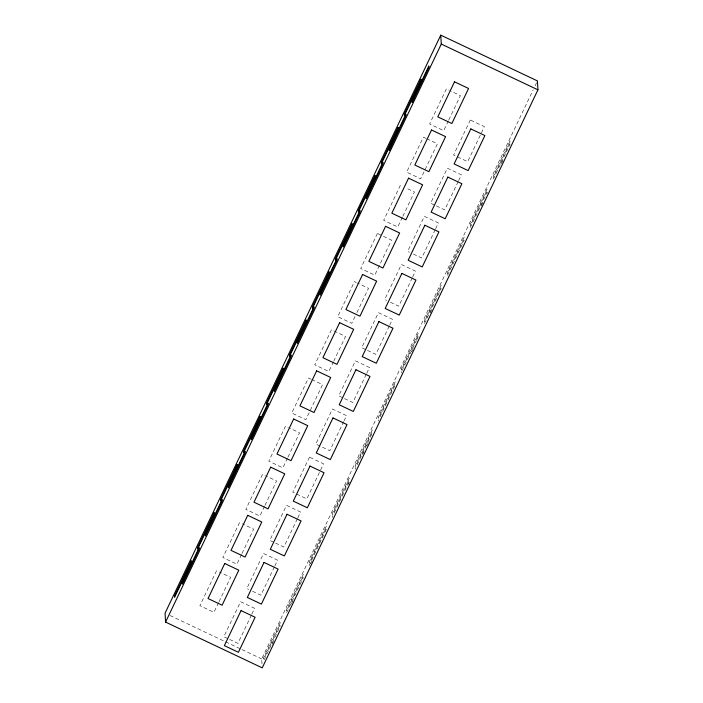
<?xml version="1.0" encoding="UTF-8"?>
<svg xmlns="http://www.w3.org/2000/svg" width="703" height="703" viewBox="0 0 703 703"><rect width="100%" height="100%" fill="white"/><g stroke="black" fill="none" stroke-linecap="round" stroke-linejoin="round"><path stroke-width="0.53" stroke-dasharray="3.52 2.64" d="M218.58 602.603L213.94 612.339L199.88 605.678L216.586 570.651L218.466 571.539M219.046 601.636L230.646 577.304L219.398 571.978M241.551 554.439L236.911 564.166L222.851 557.514L239.565 522.478L241.437 523.366M242.017 553.463L253.625 529.139L242.377 523.814M264.53 506.265L259.89 516.002L245.83 509.341L262.535 474.314L265.347 475.641M264.996 505.29L276.595 480.966L266.288 476.089M287.509 458.101L282.861 467.829L268.801 461.177L285.515 426.141L288.327 427.477M287.966 457.126L299.575 432.793L289.267 427.916M333.459 361.764L328.811 371.492L314.759 364.839L331.464 329.804L345.524 336.456L333.916 360.788M355.041 316.508L351.79 323.318L337.73 316.666L354.444 281.631L356.316 282.518M356.896 312.615L368.504 288.292L357.256 282.966M402.38 217.253L397.74 226.981L383.68 220.329L400.394 185.293L402.265 186.181M402.845 216.278L414.454 191.954L406.018 187.956M448.329 120.916L443.69 130.644L429.63 123.992L446.343 88.956L449.155 90.292M448.795 119.941L460.403 95.617L450.096 90.731M251.375 615.143L237.913 643.368L229.477 639.37M251.832 614.176L254.618 608.332L240.558 601.68L223.853 636.707L228.537 638.93M274.346 566.978L260.883 595.195L252.447 591.205M274.811 566.003L277.597 560.168L263.537 553.507L246.832 588.543L248.704 589.43M297.325 518.805L283.863 547.031L275.427 543.032M297.791 517.839L300.568 511.995L286.516 505.343L269.803 540.37L274.486 542.593M343.741 421.501L329.812 450.693L315.752 444.032L332.466 409.005L346.526 415.658L344.206 420.526M366.245 374.304L352.792 402.52L344.356 398.531M366.711 373.328L369.497 367.493L355.437 360.832L338.732 395.868L343.416 398.083M389.225 326.13L375.762 354.356L367.326 350.358M389.69 325.155L392.476 319.32L378.416 312.668L361.702 347.695L366.395 349.918M412.204 277.966L398.742 306.183L390.306 302.193M412.661 276.991L415.447 271.147L401.387 264.495L384.682 299.531L386.553 300.418M435.175 229.793L421.712 258.019L413.276 254.02M435.64 228.818L438.426 222.983L424.366 216.331L407.652 251.358L409.533 252.245M458.154 181.629L444.691 209.846L436.255 205.856M458.611 180.653L461.396 174.81L447.345 168.158L430.631 203.193L435.315 205.408M261.999 663.887L261.718 658.931L533.182 89.808M535.071 85.854L536.951 81.891M264.152 659.722L280.4 625.67M286.666 612.533L296.877 591.118M297.343 590.151L303.38 577.497M326.35 529.333L309.645 564.36L309.715 565.66M348.864 482.135L332.616 516.195L332.695 517.487M371.843 433.962L355.595 468.022L355.665 469.323M379.963 416.932L395.279 384.822M402.011 370.709L416.396 340.542M416.861 339.575L418.25 336.649M424.524 323.512L441.229 288.485M447.495 275.348L464.208 240.312M493.444 179.01L505.975 152.736M506.441 151.76L510.158 143.974M272.123 644.484L273.511 641.558M291.385 604.097L292.773 601.179M310.647 563.709L312.035 560.792M348.468 484.402L349.4 482.46M362.625 454.727L364.022 451.801M366.808 445.966L368.196 443.048M411.826 351.57L413.223 348.653M430.166 313.134L431.554 310.216M481.221 206.093L483.541 201.225M501.406 163.764L502.803 160.846M426.176 138.456L423.364 137.129L406.659 172.156L420.719 178.817L437.424 143.781L427.116 138.904M311.297 379.304L308.494 377.977L291.78 413.004L305.84 419.656L322.545 384.629L312.237 379.752M170.003 615.512L241.015 649.124M241.999 649.598L261.718 658.931M487.249 193.439L487.179 192.147L470.474 227.174L470.544 228.475M401.545 371.685L401.615 372.985M378.566 419.849L378.645 421.15M377.414 233.466L360.709 268.502L374.769 275.154L391.474 240.118L377.414 233.466M309.487 457.17L292.782 492.205L306.842 498.858L323.547 463.831L309.487 457.17M470.316 119.993L453.611 155.02L467.662 161.672L484.376 126.645L470.316 119.993M280.233 622.744L263.528 657.78L263.599 659.08L280.312 624.044L280.233 622.744M303.213 574.579L286.499 609.615L286.578 610.907L303.283 575.88L303.213 574.579M326.183 526.406L309.478 561.442L309.548 562.743L326.262 527.707L326.183 526.406M349.163 478.242L332.449 513.269L332.528 514.57L349.233 479.534L349.163 478.242M372.142 430.069L355.428 465.105L355.498 466.397L372.212 431.37L372.142 430.069M395.112 381.905L378.407 416.932L378.478 418.232L395.183 383.197L395.112 381.905M418.092 333.732L401.378 368.767L401.457 370.059L418.162 335.032L418.092 333.732M441.062 285.567L424.357 320.594L424.427 321.895L441.141 286.859L441.062 285.567M464.042 237.394L447.328 272.43L447.407 273.722L464.112 238.695L464.042 237.394M487.012 189.23L470.307 224.257L470.377 225.558L487.091 190.522L487.012 189.23M509.991 141.057L493.278 176.093L493.357 177.384L510.062 142.358L509.991 141.057"/><path stroke-width="1.05" d="M440.772 35.15L165.064 613.174L165.574 622.093L262.228 667.85L537.936 89.826L537.426 80.907L440.772 35.15L441.282 44.069L165.574 622.093M441.282 44.069L537.936 89.826M191.242 560.941L174.529 595.968L174.608 597.269L191.313 562.233L191.242 560.941M214.213 512.768L197.508 547.804L197.578 549.096L214.292 514.069L214.213 512.768M237.192 464.604L220.478 499.631L220.557 500.931L237.263 465.896L237.192 464.604M260.163 416.431L243.458 451.467L243.528 452.758L260.242 417.731L260.163 416.431M283.142 368.258L266.428 403.294L266.507 404.594L283.212 369.558L283.142 368.258M306.113 320.093L289.408 355.12L289.478 356.421L306.192 321.394L306.113 320.093M329.092 271.92L312.387 306.956L312.457 308.257L329.162 273.221L329.092 271.92M352.071 223.756L335.357 258.783L335.428 260.084L352.141 225.048L352.071 223.756M375.042 175.583L358.337 210.619L358.407 211.911L375.112 176.884L375.042 175.583M398.021 127.419L381.307 162.446L381.386 163.746L398.091 128.711L398.021 127.419M420.992 79.246L404.287 114.281L404.357 115.573L421.071 80.546L420.992 79.246M199.063 547.804L182.349 582.831L182.429 584.131L199.134 549.096L199.063 547.804M222.043 499.631L205.329 534.667L205.399 535.958L222.113 500.931L222.043 499.631M245.013 451.458L228.308 486.494L228.378 487.794L245.083 452.758L245.013 451.458M267.992 403.294L251.279 438.329L251.358 439.621L268.063 404.594L267.992 403.294M290.963 355.12L274.258 390.156L274.328 391.457L291.042 356.421L290.963 355.12M313.942 306.956L297.228 341.983L297.307 343.284L314.013 308.248L313.942 306.956M336.913 258.783L320.208 293.819L320.278 295.119L336.992 260.084L336.913 258.783M359.892 210.619L343.178 245.646L343.257 246.946L359.962 211.911L359.892 210.619M382.863 162.446L366.158 197.481L366.228 198.773L382.942 163.746L382.863 162.446M405.842 114.281L389.137 149.308L389.207 150.609L405.912 115.573L405.842 114.281M428.821 66.108L412.107 101.144L412.178 102.436L428.892 67.409L428.821 66.108M224.749 563.507L208.044 598.543L222.104 605.195L238.809 570.168L224.749 563.507M247.728 515.343L231.015 550.37L245.075 557.031L261.788 521.995L247.728 515.343M270.699 467.17L253.994 502.206L268.054 508.858L284.759 473.831L270.699 467.17M293.678 419.006L276.964 454.033L291.024 460.693L307.738 425.658L293.678 419.006M316.649 370.833L299.944 405.868L314.004 412.52L330.709 377.493L316.649 370.833M339.628 322.668L322.923 357.695L336.974 364.356L353.688 329.32L339.628 322.668M362.607 274.495L345.894 309.531L359.954 316.183L376.659 281.147L362.607 274.495M385.578 226.331L368.873 261.358L382.933 268.019L399.638 232.983L385.578 226.331M408.557 178.158L391.843 213.194L405.903 219.846L422.617 184.81L408.557 178.158M431.528 129.993L414.823 165.02L428.883 171.673L445.588 136.646L431.528 129.993M454.507 81.82L437.793 116.856L451.853 123.508L468.567 88.473L454.507 81.82M241.067 610.599L224.354 645.626L238.414 652.287L255.127 617.252L241.067 610.599M264.038 562.426L247.333 597.462L261.393 604.114L278.098 569.087L264.038 562.426M287.017 514.262L270.312 549.289L284.364 555.95L301.077 520.914L287.017 514.262M309.997 466.089L293.283 501.125L307.343 507.777L324.048 472.741L309.997 466.089M332.967 417.925L316.262 452.952L330.322 459.613L347.027 424.577L332.967 417.925M355.946 369.752L339.233 404.787L353.293 411.44L370.006 376.404L355.946 369.752M378.917 321.587L362.212 356.614L376.272 363.266L392.977 328.239L378.917 321.587M401.896 273.414L385.182 308.45L399.242 315.102L415.956 280.066L401.896 273.414M424.867 225.241L408.162 260.277L422.222 266.929L438.927 231.902L424.867 225.241M447.846 177.077L431.132 212.104L445.192 218.765L461.906 183.729L447.846 177.077M470.825 128.904L454.112 163.94L468.172 170.592L484.877 135.565L470.825 128.904"/></g></svg>
